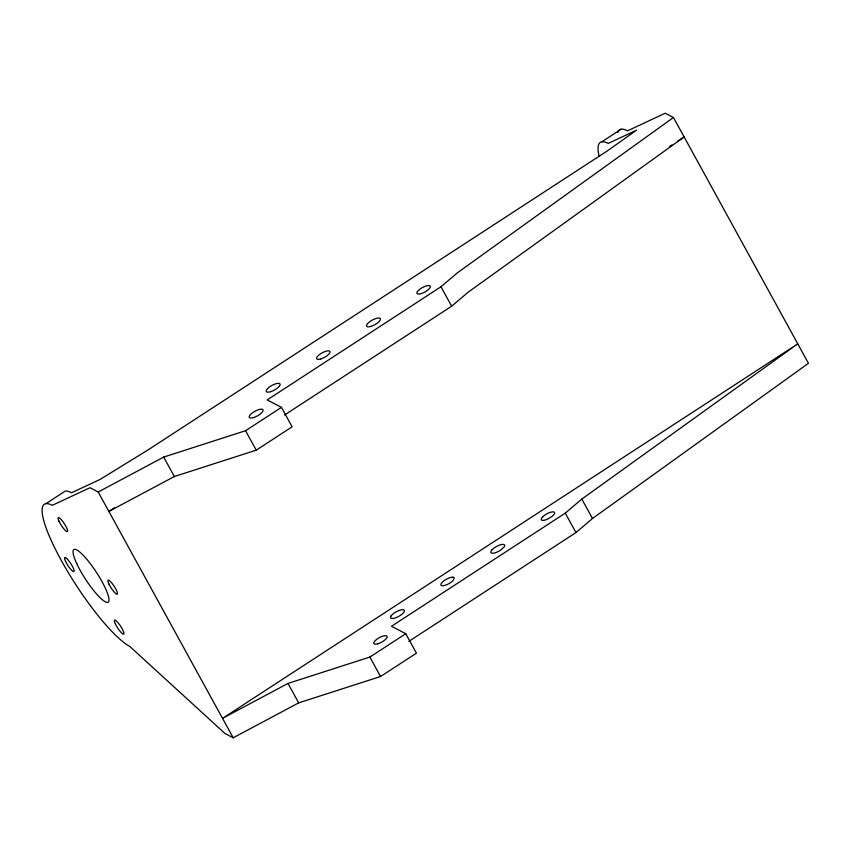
<?xml version="1.0" encoding="UTF-8"?>
<svg xmlns="http://www.w3.org/2000/svg" width="851" height="851" viewBox="0 0 851 851"><rect width="100%" height="100%" fill="white"/><g stroke="black" fill="none" stroke-linecap="round" stroke-linejoin="round"><path stroke-width="1.28" d="M114.449 507.824L108.885 511.44L174.349 476.517L256.225 450.168L292.116 426.819L281.447 407.374L267.182 399.917L440.967 286.766L457.508 272.724L673.449 117.502L808.45 363.303L592.498 518.514L575.967 532.556L408.863 641.356M284.542 415.011L451.658 306.222L468.188 292.18L684.13 136.958L677.46 141.298M405.767 633.718L391.503 626.272L565.287 513.121L581.818 499.08L797.759 343.847L222.526 718.361L287.978 683.427L369.866 657.068L405.767 633.718L416.437 653.164L380.535 676.524L298.669 702.873L233.206 737.796L224.983 733.498L129.756 646.409A85.44 17.541 56.9 0 1 61.219 560.298A85.44 17.541 56.9 0 1 52.273 505.324L89.993 487.708L98.205 492.006L233.206 737.796M45.88 503.696L65.208 491.112A85.44 17.541 56.9 0 1 71.601 492.74L99.992 479.485L147.968 449.966L607.242 150.957L636.58 130.15L608.199 143.425A85.44 17.541 56.9 0 0 599.115 156.307M601.806 141.798L621.134 129.224M669.663 146.372L671.896 144.925M98.205 492.006L163.669 457.083L245.545 430.723L281.447 407.374M452.955 577.169L454.317 577.882L453.04 580.627A7.585 2.542 -28.8 0 1 445.105 585.297A7.585 2.542 -28.8 0 1 440.924 584.275L441.35 583.329A7.585 2.542 -28.8 0 1 452.955 577.18M673.449 117.502L665.227 113.204L627.527 130.841A85.44 17.541 56.9 0 0 617.815 132.511M581.818 499.08L592.498 518.514M440.967 286.766L451.658 306.222M565.287 513.121L575.967 532.556M245.545 430.723L256.225 450.168M369.866 657.068L380.535 676.524M163.669 457.083L174.349 476.517M287.978 683.427L298.669 702.873M390.992 616.039L390.535 617.018A7.84 2.627 -28.8 0 0 394.864 618.071A7.84 2.627 -28.8 0 0 403.066 613.241L403.948 612.135A7.84 2.627 -28.8 0 0 400.087 610.114A7.84 2.627 -28.8 0 0 390.992 616.039M492.186 549.64L491.293 550.757A7.85 2.638 -28.8 0 0 492.889 553.224A7.85 2.638 -28.8 0 0 500.526 550.225L504.271 546.831A7.85 2.638 -28.8 0 0 501.228 544.587A7.85 2.638 -28.8 0 0 492.186 549.64M542.534 516.961L541.672 518.025A7.585 2.542 -28.8 0 0 547.119 519.365L552.108 516.429L554.203 514.249A7.585 2.542 -28.8 0 0 551.267 512.079A7.585 2.542 -28.8 0 0 542.534 516.961M377.929 643.771A7.585 2.542 -28.8 0 0 387.152 636.378A7.585 2.542 -28.8 0 0 376.291 639.644A7.585 2.542 -28.8 0 0 377.929 643.771M253.534 417.564A7.85 2.638 -28.8 0 0 263.087 409.905A7.85 2.638 -28.8 0 0 251.832 413.288A7.85 2.638 -28.8 0 0 253.534 417.564M59.049 521.333A8.382 1.723 56.9 0 0 67.282 531.673A8.382 1.723 56.9 0 0 62.24 520.78A8.382 1.723 56.9 0 0 59.049 521.333M370.855 326.422A7.85 2.638 -28.8 0 0 380.397 318.763A7.85 2.638 -28.8 0 0 369.153 322.146A7.85 2.638 -28.8 0 0 370.855 326.422M320.784 358.941A7.585 2.542 -28.8 0 0 330.007 351.548A7.585 2.542 -28.8 0 0 319.146 354.814A7.585 2.542 -28.8 0 0 320.784 358.941M421.096 293.638A7.585 2.542 -28.8 0 0 430.319 286.234A7.585 2.542 -28.8 0 0 419.458 289.5A7.585 2.542 -28.8 0 0 421.096 293.638M270.544 391.726A7.84 2.627 -28.8 0 0 280.085 384.078A7.84 2.627 -28.8 0 0 268.852 387.46A7.84 2.627 -28.8 0 0 270.544 391.726M108.864 583.914A8.382 1.723 56.9 0 0 117.098 594.264A8.382 1.723 56.9 0 0 112.055 583.371A8.382 1.723 56.9 0 0 108.864 583.914M65.548 561.288A8.382 1.723 56.9 0 0 73.782 571.627A8.382 1.723 56.9 0 0 68.74 560.745A8.382 1.723 56.9 0 0 65.548 561.288M76.75 563.628A31.423 6.446 56.9 0 0 107.609 602.412A31.423 6.446 56.9 0 0 88.695 561.575A31.423 6.446 56.9 0 0 76.75 563.628M115.364 623.879A8.382 1.723 56.9 0 0 123.597 634.218A8.382 1.723 56.9 0 0 118.555 623.326A8.382 1.723 56.9 0 0 115.364 623.879"/></g></svg>
